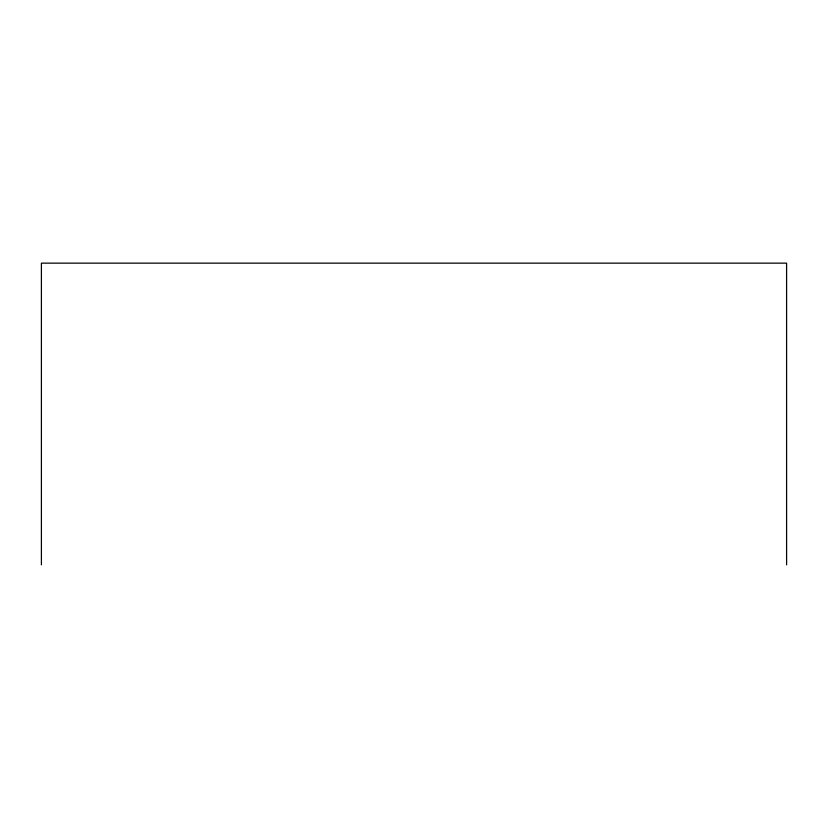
<?xml version="1.0" encoding="UTF-8"?>
<svg xmlns="http://www.w3.org/2000/svg" width="828" height="828" viewBox="0 0 828 828"><rect width="100%" height="100%" fill="white"/><g stroke="black" fill="none" stroke-linecap="round" stroke-linejoin="round"><path stroke-width="1.24" d="M786.6 564.851L786.6 263.149L41.4 263.149L41.4 564.851"/></g></svg>
